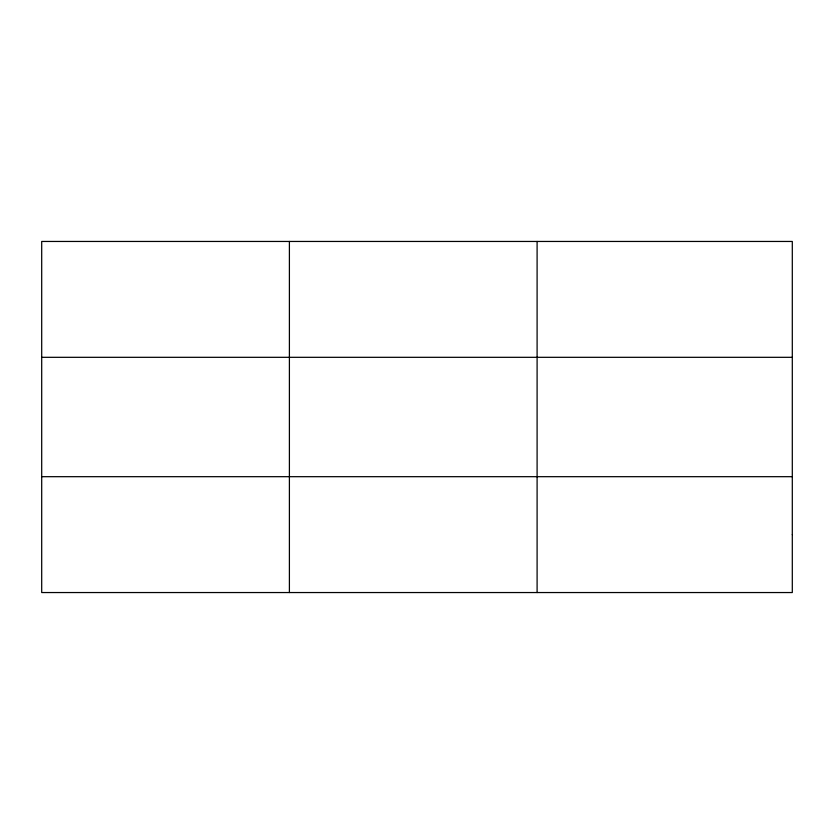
<?xml version="1.0" encoding="UTF-8"?>
<svg xmlns="http://www.w3.org/2000/svg" width="834" height="834" viewBox="0 0 834 834"><rect width="100%" height="100%" fill="white"/><g stroke="black" fill="none" stroke-linecap="round" stroke-linejoin="round"><path stroke-width="1.25" d="M289.398 592.547L289.398 241.453M537.096 592.547L537.096 241.453M41.7 357.317L792.3 357.317M41.7 476.683L792.3 476.683M792.3 534.615L792.3 592.547L41.7 592.547L41.7 241.453L792.3 241.453L792.3 534.615"/></g></svg>
